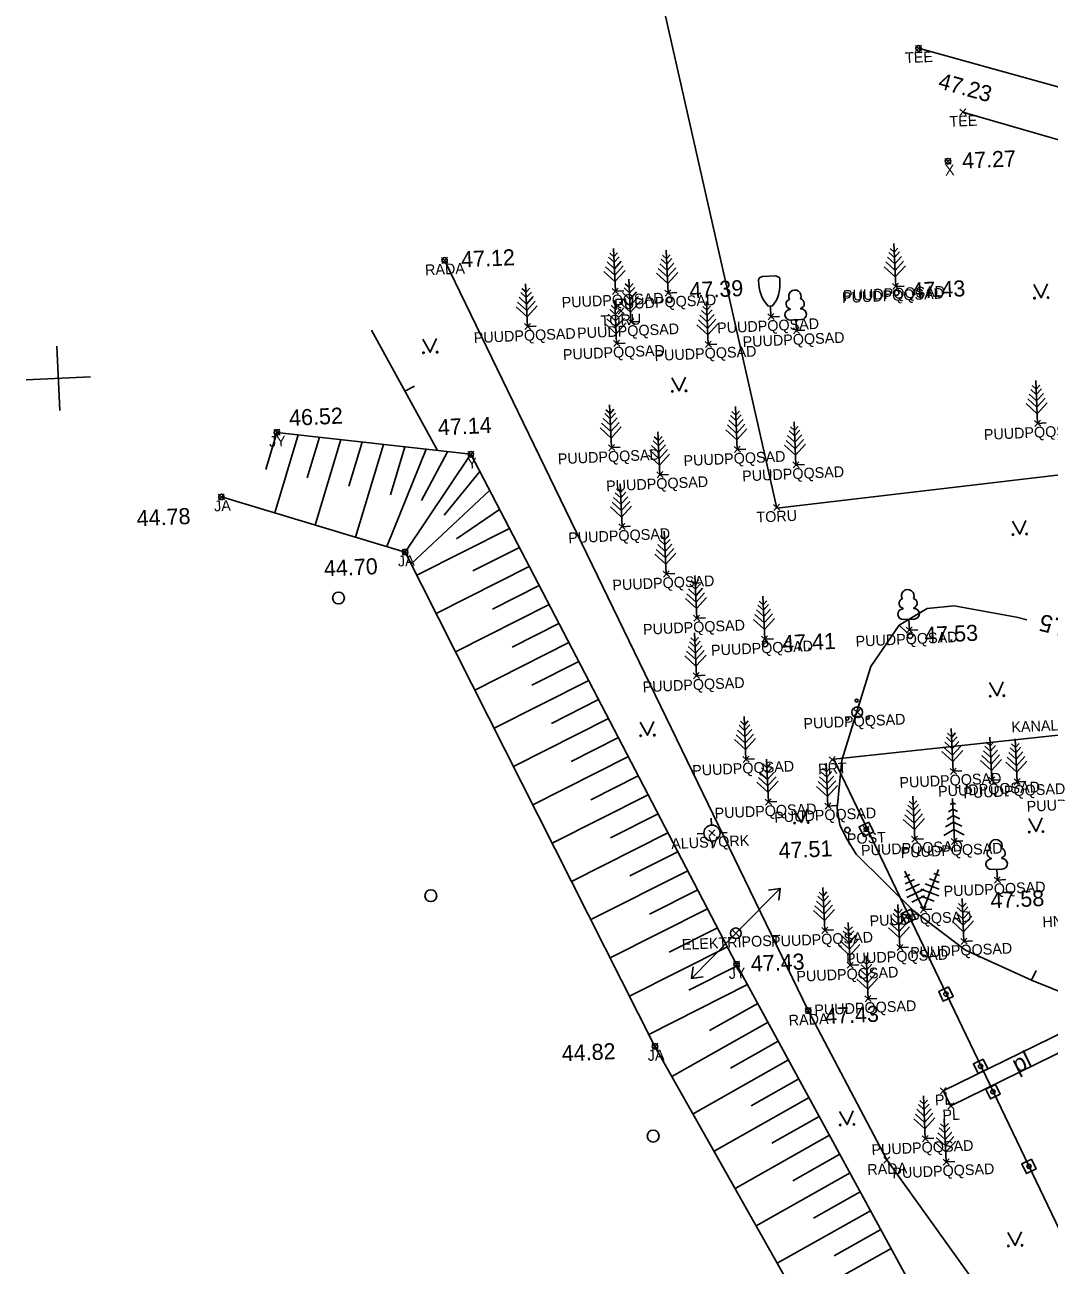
# Model space of a CAD drawing. Extents: x 642239 to 642427, y 6455849 to 6456008.
# Drawn here: x 642241.1 to 642288.8, y 6455908.6 to 6455966.4 of the extents above; entities that cross this region are included whole.
import ezdxf

# ---------------------------------------------------------------- set-up
doc = ezdxf.new("R2010")
doc.units = 0
for name, color, linetype in [('Level 1', 7, 'Continuous'), ('Level 14', 7, 'Continuous'), ('Level 15', 7, 'Continuous'), ('Level 17', 7, 'Continuous'), ('Level 18', 7, 'Continuous'), ('Level 19', 7, 'Continuous'), ('Level 20', 7, 'Continuous'), ('Level 21', 7, 'Continuous'), ('Level 22', 7, 'Continuous'), ('Level 23', 7, 'Continuous'), ('Level 24', 7, 'Continuous'), ('Level 27', 7, 'Continuous'), ('Level 3', 7, 'Continuous'), ('Level 7', 7, 'Continuous'), ('Level 9', 7, 'Continuous')]:
    doc.layers.add(name, color=color, linetype=linetype)

# ---------------------------------------------------------------- blocks, each defined once
blk = doc.blocks.new('KP')
at = {"layer": 'Level 1'}
for points in [[(-0.2, 37.5), (-0.2, 70.2)], [(-37.5, -0.1), (-69.7, -0.1)], [(0.1, -37.5), (0.1, -70.5)], [(37.5, -0.4), (70.5, -0.4)]]:
    blk.add_lwpolyline(points, dxfattribs=at)
blk.add_circle((0, 0), 37.5, dxfattribs=at)
blk = doc.blocks.new('BM')
at = {"layer": 'Level 1'}
for points in [[(18.1, 178.1), (0, 160), (-18.1, 178.1)], [(40, 0), (0, 0), (0, 200)], [(41.1, 116.1), (0, 75), (-41.1, 116.1)], [(33, 138), (0, 105), (-33, 138)], [(24.9, 159.9), (0, 135), (-24.9, 159.9)], [(49.2, 94.2), (0, 45), (-49.2, 94.2)]]:
    blk.add_lwpolyline(points, dxfattribs=at)
blk = doc.blocks.new('BD')
at = {"layer": 'Level 1'}
for p, q in [((0, 180), (-12.6, 173)), ((0, 0), (0, 200)), ((0, 180), (12.6, 173)), ((0, 120), (-29.8, 103.4)), ((0, 150), (-21.2, 138.2)), ((0, 150), (21.2, 138.2)), ((0, 120), (29.8, 103.4)), ((0, 90), (-38.4, 68.7)), ((0, 90), (38.4, 68.7)), ((0, 55), (-47.5, 28.6)), ((0, 55), (47.5, 28.6)), ((40, 0), (0, 0))]:
    blk.add_line(p, q, dxfattribs=at)
blk = doc.blocks.new('BE2')
at = {"layer": 'Level 1'}
for points in [[(78.8, 183.8), (0, 0), (-78.8, 183.8)], [(-56.3, 166.2), (-81.5, 155.5)], [(-34.9, 142.8), (-79.3, 123.8)], [(-13.5, 119.3), (-77.1, 92.1)], [(13.5, 119.3), (77.1, 92.1)], [(34.9, 142.8), (79.3, 123.8)], [(56.3, 166.2), (81.5, 155.5)], [(7.9, 95.9), (-74.8, 60.4)], [(8.2, 63.4), (-51.5, 37.8)], [(-8.2, 63.4), (51.5, 37.8)], [(-7.9, 95.9), (74.8, 60.4)], [(40, 0), (0, 0)]]:
    blk.add_lwpolyline(points, dxfattribs=at)
blk = doc.blocks.new('BL')
at = {"layer": 'Level 1'}
for points in [[(-25.9, 146.6), (-25.9, 146.6)], [(25.9, 146.6), (25.9, 146.6)], [(-25, 100), (-25, 100), (-25, 103.2), (-25, 103.2)], [(25, 103.2), (25, 100), (25, 100)], [(25, 103.2), (25, 103.2)], [(25, 50), (-25, 50), (-25, 50)], [(40, 0), (0, 0), (0, 50)]]:
    blk.add_lwpolyline(points, dxfattribs=at)
for centre, radius, start, end in [((0, 160), 29.2, 332.5799, 207.4201), ((-20, 125), 22.4, 105.2441, 257.07903), ((20, 125), 22.4, 282.92097, 74.7559), ((-25, 75), 25, 90.00001, 270), ((25, 75), 25, 270, 89.99999)]:
    blk.add_arc(centre, radius, start, end, dxfattribs=at)
blk = doc.blocks.new('BP')
at = {"layer": 'Level 1'}
for centre, radius in [((0, 55), 7.07), ((0, 0), 25), ((-47.6, -27.5), 7.07), ((47.6, -27.5), 7.07)]:
    blk.add_circle(centre, radius, dxfattribs=at)
blk = doc.blocks.new('PPE')
at = {"layer": 'Level 1'}
blk.add_circle((0, 0), 25, dxfattribs=at)
blk = doc.blocks.new('BK')
at = {"layer": 'Level 1'}
blk.add_lwpolyline([(30, 190), (42.8, 185), (46.8, 181.3), (49.8, 174.2), (50, 170), (48.5, 138.1), (46.1, 122.5), (40, 100), (32.3, 82.5), (25.8, 71.3), (10, 50), (-10, 50), (-25.8, 71.3), (-32.3, 82.5), (-40, 100), (-46.1, 122.5), (-48.5, 138.1), (-50, 170), (-49.8, 174.2), (-46.8, 181.3), (-42.8, 185), (-30, 190), (30, 190)], close=True, dxfattribs=at)
blk.add_lwpolyline([(40, 0), (0, 0), (0, 50)], dxfattribs=at)
blk = doc.blocks.new('SC65816')
at = {"layer": 'Level 1'}
for p, q in [((-14, -14), (14, 14)), ((-14, 14), (14, -14))]:
    blk.add_line(p, q, dxfattribs=at)
blk = doc.blocks.new('NOOL')
at = {"layer": 'Level 1'}
for points in [[(0, 0), (270, 0)], [(226.1, 33.1), (270, 0), (226.1, -33.1)]]:
    blk.add_lwpolyline(points, dxfattribs=at)
blk = doc.blocks.new('PBK')
at = {"layer": 'Level 1'}
blk.add_lwpolyline([(-24.9, 24.9), (-24.9, -25.2), (25.1, -25.2), (25.1, 24.9)], close=True, dxfattribs=at)
blk.add_circle((0, 0), 10, dxfattribs=at)
blk = doc.blocks.new('RIST')
at = {"layer": 'Level 1'}
for points in [[(0, 150), (0, -150)], [(-150, 0), (150, 0)]]:
    blk.add_lwpolyline(points, dxfattribs=at)
blk = doc.blocks.new('TILA')
at = {"layer": 'Level 1'}
blk.add_lwpolyline([(0, 0), (50, 0)], dxfattribs=at)
blk = doc.blocks.new('KMURU')
at = {"layer": 'Level 1'}
for points in [[(-31.8, 62.8), (0, 0), (31.8, 62.8)], [(0, 0), (0, 0)]]:
    blk.add_lwpolyline(points, dxfattribs=at)
for centre in [(-31.8, -0.8), (31.8, -0.8)]:
    blk.add_circle(centre, 3.45, dxfattribs=at)

msp = doc.modelspace()

# ---------------------------------------------------------------- linework, layer by layer
at = {"layer": 'Level 15'}
for points in [[(642410.523, 6455963.357), (642407.928, 6455962.658), (642391.665, 6455960.705), (642378.819, 6455957.962), (642359.865, 6455955.711), (642356.303, 6455954.768), (642348.345, 6455950.43), (642340.756, 6455948.251), (642336.097, 6455947.742), (642333.439, 6455947.449), (642330.693, 6455947.435), (642329.896, 6455947.608), (642307.389, 6455956.663), (642295.643, 6455961.771), (642282.753, 6455965.342)], [(642284.824, 6455962.369), (642294.616, 6455959.542), (642307.098, 6455954.091), (642320.1, 6455949.015), (642320.1, 6455949.015), (642297.788, 6455947.485), (642296.078, 6455947.996), (642294.355, 6455950.246)], [(642260.658, 6455955.459), (642277.613, 6455920.463), (642281.278, 6455913.501), (642286.957, 6455905.591), (642295.026, 6455888.424), (642301.564, 6455875.019)]]:
    msp.add_lwpolyline(points, dxfattribs=at)
at = {"layer": 'Level 17'}
for points in [[(642269.287, 6455979.845), (642269.002, 6455975.518), (642276.153, 6455943.889), (642362.217, 6455954.029), (642360.751, 6455964.423), (642403.574, 6455970.805), (642403.404, 6455948.447), (642351.197, 6455939.954), (642310.038, 6455935.528), (642278.799, 6455932.187)], [(642354.914, 6455904.591), (642356.199, 6455889.512), (642299.323, 6455889.387), (642278.799, 6455932.187)]]:
    msp.add_lwpolyline(points, dxfattribs=at)
at = {"layer": 'Level 20'}
for centre in [(642282.753, 6455965.342), (642284.129, 6455960.075), (642260.658, 6455955.459), (642281.714, 6455953.942), (642271.133, 6455953.613), (642252.839, 6455947.431), (642261.881, 6455946.407), (642250.252, 6455944.419), (642258.82, 6455941.851), (642275.608, 6455937.561), (642282.362, 6455937.949), (642279.44, 6455928.885), (642274.272, 6455922.617), (642277.613, 6455920.463), (642270.468, 6455918.794)]:
    msp.add_circle(centre, 0.125, dxfattribs=at)
at = {"layer": 'Level 24'}
for points in [[(642252.839, 6455947.431), (642252.318, 6455945.693)], [(642253.832, 6455947.318), (642252.74, 6455943.673)], [(642298.525, 6455873.628), (642293.956, 6455886.422), (642274.272, 6455922.617), (642261.881, 6455946.407), (642252.839, 6455947.431)], [(642254.826, 6455947.206), (642254.256, 6455945.304)], [(642255.82, 6455947.093), (642254.626, 6455943.108)], [(642256.813, 6455946.981), (642256.194, 6455944.915)], [(642257.807, 6455946.868), (642256.511, 6455942.543)], [(642259.794, 6455946.643), (642257.972, 6455942.106)], [(642258.8, 6455946.756), (642258.132, 6455944.525)], [(642261.881, 6455946.407), (642258.82, 6455941.851)], [(642260.787, 6455946.531), (642259.584, 6455944.257)], [(642262.296, 6455945.609), (642260.638, 6455943.572)], [(642262.758, 6455944.722), (642259.099, 6455941.3)], [(642250.252, 6455944.419), (642258.82, 6455941.851), (642270.468, 6455918.794), (642290.27, 6455883.687), (642296.034, 6455870.578)], [(642263.22, 6455943.836), (642261.211, 6455942.466)], [(642263.682, 6455942.949), (642259.367, 6455940.769)], [(642264.144, 6455942.062), (642261.982, 6455940.97)], [(642264.606, 6455941.175), (642260.269, 6455938.984)], [(642265.068, 6455940.288), (642262.897, 6455939.192)], [(642265.529, 6455939.401), (642261.17, 6455937.199)], [(642265.991, 6455938.515), (642263.812, 6455937.414)], [(642266.453, 6455937.628), (642262.072, 6455935.414)], [(642266.915, 6455936.741), (642264.727, 6455935.636)], [(642267.377, 6455935.854), (642262.974, 6455933.63)], [(642267.839, 6455934.967), (642265.642, 6455933.857)], [(642268.301, 6455934.08), (642263.875, 6455931.845)], [(642268.763, 6455933.194), (642266.557, 6455932.079)], [(642269.225, 6455932.307), (642264.777, 6455930.06)], [(642269.687, 6455931.42), (642267.472, 6455930.301)], [(642270.148, 6455930.533), (642265.679, 6455928.275)], [(642270.61, 6455929.646), (642268.387, 6455928.523)], [(642271.072, 6455928.76), (642266.58, 6455926.49)], [(642271.534, 6455927.873), (642269.302, 6455926.745)], [(642271.996, 6455926.986), (642267.482, 6455924.705)], [(642272.458, 6455926.099), (642270.217, 6455924.967)], [(642272.92, 6455925.212), (642268.383, 6455922.921)], [(642273.382, 6455924.325), (642271.132, 6455923.189)], [(642273.844, 6455923.439), (642269.285, 6455921.136)], [(642274.307, 6455922.552), (642272.047, 6455921.411)], [(642274.784, 6455921.674), (642270.186, 6455919.351)], [(642275.262, 6455920.796), (642273.015, 6455919.528)], [(642275.74, 6455919.917), (642271.26, 6455917.39)], [(642276.218, 6455919.039), (642273.984, 6455917.779)], [(642276.695, 6455918.16), (642272.242, 6455915.649)], [(642277.173, 6455917.282), (642274.953, 6455916.03)], [(642277.651, 6455916.404), (642273.225, 6455913.907)], [(642278.128, 6455915.525), (642275.922, 6455914.281)], [(642278.606, 6455914.647), (642274.207, 6455912.165)], [(642279.084, 6455913.768), (642276.891, 6455912.531)], [(642279.562, 6455912.89), (642275.189, 6455910.424)], [(642280.039, 6455912.012), (642277.86, 6455910.782)], [(642280.517, 6455911.133), (642276.172, 6455908.682)], [(642280.995, 6455910.255), (642278.829, 6455909.033)], [(642281.472, 6455909.376), (642277.154, 6455906.941)]]:
    msp.add_lwpolyline(points, dxfattribs=at)
at = {"layer": 'Level 27'}
for points in [[(642257.253, 6455952.191), (642260.325, 6455946.583)], [(642291.214, 6455920.529), (642290.986, 6455920.688), (642288.017, 6455921.88), (642284.946, 6455923.278), (642282.509, 6455925.13), (642279.842, 6455927.756), (642279.382, 6455928.52), (642279.093, 6455929.128), (642278.961, 6455929.906), (642279.187, 6455932.139), (642280.528, 6455936.513), (642281.848, 6455938.435), (642283.154, 6455939.213), (642284.423, 6455939.335), (642287.324, 6455938.811), (642287.803, 6455938.691)]]:
    msp.add_lwpolyline(points, dxfattribs=at)
at = {"layer": 'Level 3'}
msp.add_lwpolyline([(642291.464, 6455919.545), (642284.26, 6455916.018), (642283.908, 6455916.724), (642291.119, 6455920.254)], dxfattribs=at)
at = {"layer": 'Level 7'}
for centre in [(642255.712, 6455939.707), (642260.017, 6455925.822), (642270.382, 6455914.61)]:
    msp.add_circle(centre, 0.276, dxfattribs=at)

# ---------------------------------------------------------------- block references
at = {"layer": 'Level 14', "xscale": 0.009999011356682092}
for name, p, yscale, rotation in [('PBK', (642280.317, 6455928.925), 0.009999011356682094, -64.37251554700617), ('SC65816', (642280.317, 6455928.925), 0.00999901135668209, 2.564140447406927), ('PBK', (642282.278, 6455924.862), 0.009999011356682094, -64.37251554700617), ('PBK', (642284.03, 6455921.233), 0.009999011356682094, -64.37251554700617), ('PBK', (642285.65, 6455917.87), 0.009999011356682094, -64.37251554700617), ('PBK', (642286.223, 6455916.682), 0.009999011356682094, -64.37251554700617), ('PBK', (642287.906, 6455913.201), 0.009999011356682094, -64.37251554700617)]:
    msp.add_blockref(name, p, dxfattribs=dict(at, yscale=yscale, rotation=rotation))
at = {"layer": 'Level 15', "xscale": 0.009999011356682092, "yscale": 0.00999901135668209, "rotation": 2.564140447406927}
for p in [(642282.753, 6455965.342), (642284.824, 6455962.369), (642260.658, 6455955.459), (642277.613, 6455920.463), (642281.278, 6455913.501)]:
    msp.add_blockref('SC65816', p, dxfattribs=at)
at = {"layer": 'Level 17', "xscale": 0.009999011356682092, "yscale": 0.00999901135668209, "rotation": 2.564140447406927}
for p in [(642268.879, 6455953.088), (642276.146, 6455943.929), (642278.735, 6455932.168)]:
    msp.add_blockref('SC65816', p, dxfattribs=at)
at = {"layer": 'Level 18', "xscale": 0.009999011356682092, "yscale": 0.00999901135668209, "rotation": 2.564140447406927}
for p in [(642288.48, 6455953.712), (642259.993, 6455951.166), (642271.595, 6455949.362), (642287.475, 6455942.684), (642286.415, 6455935.148), (642270.119, 6455933.303), (642277.293, 6455929.231), (642288.237, 6455928.809), (642279.422, 6455915.148), (642287.265, 6455909.509)]:
    msp.add_blockref('KMURU', p, dxfattribs=at)
at = {"layer": 'Level 19', "xscale": 0.009999011356682092, "yscale": 0.00999901135668209, "rotation": 2.564140447406927}
for p in [(642268.623, 6455954.015), (642271.079, 6455953.93), (642281.693, 6455954.236), (642269.344, 6455952.585), (642275.872, 6455952.823), (642264.526, 6455952.368), (642277.061, 6455952.179), (642268.681, 6455951.581), (642272.952, 6455951.533), (642288.308, 6455947.851), (642268.444, 6455946.719), (642274.305, 6455946.634), (642277.04, 6455945.918), (642270.697, 6455945.455), (642268.93, 6455943.032), (642270.991, 6455940.831), (642272.417, 6455938.765), (642282.327, 6455938.211), (642275.587, 6455937.792), (642272.4, 6455936.083), (642279.898, 6455934.376), (642274.709, 6455932.185), (642284.374, 6455931.624), (642286.172, 6455931.215), (642287.353, 6455931.136), (642275.754, 6455930.194), (642278.534, 6455930.004), (642273.124, 6455928.743), (642282.58, 6455928.46), (642284.428, 6455928.36), (642286.433, 6455926.554), (642282.981, 6455925.172), (642274.236, 6455924.069), (642278.386, 6455924.21), (642284.875, 6455923.693), (642281.886, 6455923.407), (642279.569, 6455922.582), (642280.405, 6455921.015), (642283.069, 6455914.496), (642284.044, 6455913.407)]:
    msp.add_blockref('SC65816', p, dxfattribs=at)
at = {"layer": 'Level 20', "xscale": 0.009999011356682092, "yscale": 0.00999901135668209, "rotation": 2.564140447406927}
msp.add_blockref('SC65816', (642284.129, 6455960.075), dxfattribs=at)
at = {"layer": 'Level 21', "xscale": 0.009999011356682092, "yscale": 0.00999901135668209, "rotation": 2.564140447406927}
msp.add_blockref('KP', (642273.124, 6455928.743), dxfattribs=at)
at = {"layer": 'Level 22', "xscale": 0.009999011356682092, "yscale": 0.00999901135668209, "rotation": 2.564140447406927}
msp.add_blockref('RIST', (642242.652, 6455949.956), dxfattribs=at)
at = {"layer": 'Level 24', "xscale": 0.009999011356682092, "yscale": 0.00999901135668209, "rotation": 2.564140447406927}
for p in [(642252.839, 6455947.431), (642261.881, 6455946.407), (642250.252, 6455944.419), (642258.82, 6455941.852), (642274.272, 6455922.617), (642270.468, 6455918.794)]:
    msp.add_blockref('SC65816', p, dxfattribs=at)
at = {"layer": 'Level 27', "xscale": 0.009999011356682092}
for p, yscale, rotation in [((642258.806, 6455949.355), 0.009999011356682092, 27.01605954001026), ((642281.848, 6455938.435), 0.00999901135668209, -42.545421199402455), ((642288.017, 6455921.88), 0.00999901135668209, 63.216153086611115)]:
    msp.add_blockref('TILA', p, dxfattribs=dict(at, yscale=yscale, rotation=rotation))
at = {"layer": 'Level 3', "xscale": 0.009999011356682092, "yscale": 0.00999901135668209, "rotation": 2.564140447406927}
for p in [(642283.908, 6455916.724), (642284.26, 6455916.018)]:
    msp.add_blockref('SC65816', p, dxfattribs=at)
at = {"layer": 'Level 7', "xscale": 0.009999011356682092, "yscale": 0.00999901135668209, "rotation": 2.564140447406927}
for name, p in [('BM', (642281.693, 6455954.236)), ('BM', (642268.623, 6455954.015)), ('BM', (642271.079, 6455953.93)), ('BM', (642269.344, 6455952.585)), ('BK', (642275.872, 6455952.823)), ('BM', (642264.526, 6455952.368)), ('BL', (642277.061, 6455952.179)), ('BM', (642268.681, 6455951.581)), ('BM', (642272.952, 6455951.533)), ('BM', (642288.308, 6455947.851)), ('BM', (642268.444, 6455946.719)), ('BM', (642274.305, 6455946.634)), ('BM', (642277.04, 6455945.918)), ('BM', (642270.697, 6455945.455)), ('BM', (642268.93, 6455943.032)), ('BM', (642270.991, 6455940.831)), ('BM', (642272.417, 6455938.765)), ('BL', (642282.327, 6455938.211)), ('BM', (642275.587, 6455937.792)), ('BM', (642272.4, 6455936.083)), ('BP', (642279.898, 6455934.376)), ('BM', (642274.709, 6455932.185)), ('BM', (642284.374, 6455931.624)), ('BM', (642286.172, 6455931.215)), ('BM', (642287.353, 6455931.136)), ('BM', (642275.754, 6455930.194)), ('BM', (642278.534, 6455930.004)), ('BM', (642282.58, 6455928.46)), ('BD', (642284.428, 6455928.36)), ('BL', (642286.433, 6455926.554)), ('BE2', (642282.981, 6455925.172)), ('BM', (642278.386, 6455924.21)), ('BM', (642284.875, 6455923.693)), ('BM', (642281.886, 6455923.407)), ('BM', (642279.569, 6455922.582)), ('BM', (642280.405, 6455921.015)), ('BM', (642283.069, 6455914.496)), ('BM', (642284.044, 6455913.407))]:
    msp.add_blockref(name, p, dxfattribs=at)
at = {"layer": 'Level 9', "xscale": 0.009999011356682092, "yscale": 0.00999901135668209}
for name, p, rotation in [('NOOL', (642274.412, 6455924.247), 45.299676749764714), ('NOOL', (642274.068, 6455923.883), -134.70032325023527), ('PPE', (642274.236, 6455924.069), 2.564140447406927)]:
    msp.add_blockref(name, p, dxfattribs=dict(at, rotation=rotation))

# ---------------------------------------------------------------- texts
at = {"layer": 'Level 20'}
for s, rotation, p in [('47.23', 344.47331, (642283.628, 6455963.491)), ('47.27', 2.56414, (642284.805, 6455959.73)), ('47.12', 2.56414, (642261.442, 6455955.119)), ('47.39', 2.56414, (642272.091, 6455953.679)), ('47.43', 2.56414, (642282.442, 6455953.669)), ('46.52', 2.56414, (642253.423, 6455947.733)), ('47.14', 2.56414, (642260.361, 6455947.294)), ('44.78', 2.56414, (642246.317, 6455943.05)), ('44.70', 2.56414, (642255.048, 6455940.709)), ('47.53', 2.56414, (642283.039, 6455937.604)), ('47.41', 2.56414, (642276.41, 6455937.221)), ('47.51', 2.56414, (642276.246, 6455927.551)), ('47.58', 2.56414, (642286.125, 6455925.234)), ('47.43', 2.56414, (642274.948, 6455922.272)), ('47.43', 2.56414, (642278.413, 6455919.835)), ('44.82', 2.56414, (642266.135, 6455918.091))]:
    msp.add_text(s, height=0.7499, rotation=rotation, dxfattribs=at).set_placement(p)
at = {"layer": 'Level 23'}
for s, height, p in [('TEE', 0.5, (642282.137, 6455964.651)), ('TEE', 0.5, (642284.208, 6455961.678)), ('X', 0.5, (642284, 6455959.405)), ('RADA', 0.5, (642259.757, 6455954.755)), ('PUUDPQQSAD', 0.5, (642266.128, 6455953.24)), ('PUUDPQQSAD', 0.5, (642279.198, 6455953.461)), ('PUUDPQQSAD', 0.5, (642279.252, 6455953.557)), ('PUUDPQQSAD', 0.5, (642268.584, 6455953.156)), ('TORU', 0.5, (642267.942, 6455952.383)), ('PUUDPQQSAD', 0.5, (642273.377, 6455952.048)), ('PUUDPQQSAD', 0.5, (642262.031, 6455951.593)), ('PUUDPQQSAD', 0.5, (642266.849, 6455951.81)), ('PUUDPQQSAD', 0.5, (642274.566, 6455951.404)), ('PUUDPQQSAD', 0.5, (642266.186, 6455950.807)), ('PUUDPQQSAD', 0.5, (642270.457, 6455950.759)), ('PUUDPQQSAD', 0.5, (642285.813, 6455947.077)), ('JY', 0.5, (642252.484, 6455946.752)), ('PUUDPQQSAD', 0.5, (642265.949, 6455945.943)), ('PUUDPQQSAD', 0.5, (642271.81, 6455945.859)), ('Y', 0.5, (642261.728, 6455945.737)), ('PUUDPQQSAD', 0.5, (642274.545, 6455945.144)), ('PUUDPQQSAD', 0.5, (642268.202, 6455944.68)), ('JA', 0.5, (642249.921, 6455943.741)), ('TORU', 0.5, (642275.209, 6455943.224)), ('PUUDPQQSAD', 0.5, (642266.435, 6455942.257)), ('JA', 0.5, (642258.49, 6455941.174)), ('PUUDPQQSAD', 0.5, (642268.496, 6455940.056)), ('PUUDPQQSAD', 0.5, (642269.922, 6455937.99)), ('PUUDPQQSAD', 0.5, (642273.092, 6455937.018)), ('PUUDPQQSAD', 0.5, (642279.832, 6455937.436)), ('PUUDPQQSAD', 0.5, (642269.905, 6455935.308)), ('PUUDPQQSAD', 0.5, (642277.403, 6455933.601)), ('KANALISATSIOONIKAEV', 0.49995, (642287.096, 6455933.436)), ('PUUDPQQSAD', 0.5, (642272.214, 6455931.41)), ('PRT', 0.5, (642278.083, 6455931.475)), ('PUUDPQQSAD', 0.5, (642281.879, 6455930.849)), ('PUUDPQQSAD', 0.5, (642283.677, 6455930.44)), ('PUUDPQQSAD', 0.5, (642284.857, 6455930.361)), ('PUUDPQQSAD', 0.5, (642287.81, 6455929.737)), ('PUUDPQQSAD', 0.5, (642273.259, 6455929.419)), ('PUUDPQQSAD', 0.5, (642276.039, 6455929.23)), ('ALUSVQRK', 0.5, (642271.235, 6455927.995)), ('POST', 0.5, (642279.427, 6455928.221)), ('PUUDPQQSAD', 0.5, (642280.085, 6455927.685)), ('PUUDPQQSAD', 0.5, (642281.933, 6455927.584)), ('PUUDPQQSAD', 0.5, (642283.938, 6455925.779)), ('PUUDPQQSAD', 0.5, (642280.486, 6455924.397)), ('HN', 0.5, (642288.544, 6455924.35)), ('ELEKTRIPOST', 0.49995, (642271.729, 6455923.294)), ('PUUDPQQSAD', 0.5, (642275.891, 6455923.435)), ('PUUDPQQSAD', 0.5, (642279.391, 6455922.632)), ('PUUDPQQSAD', 0.5, (642282.38, 6455922.919)), ('JY', 0.5, (642273.917, 6455921.938)), ('PUUDPQQSAD', 0.5, (642277.074, 6455921.807)), ('PUUDPQQSAD', 0.5, (642277.91, 6455920.24)), ('RADA', 0.5, (642276.712, 6455919.76)), ('JA', 0.5, (642270.137, 6455918.116)), ('PL', 0.5, (642283.529, 6455916.044)), ('PL', 0.5, (642283.882, 6455915.338)), ('PUUDPQQSAD', 0.5, (642280.574, 6455913.722)), ('RADA', 0.5, (642280.376, 6455912.797)), ('PUUDPQQSAD', 0.5, (642281.549, 6455912.633))]:
    msp.add_text(s, height=height, rotation=2.56414, dxfattribs=at).set_placement(p)
at = {"layer": 'Level 27'}
msp.add_text('47.5', height=0.7999, rotation=165.87057, dxfattribs=at).set_placement((642290.528, 6455938.464))
at = {"layer": 'Level 3'}
msp.add_text('pl', height=0.7999, rotation=26.08222, dxfattribs=at).set_placement((642287.359, 6455917.535))

doc.saveas('drawing.dxf')
